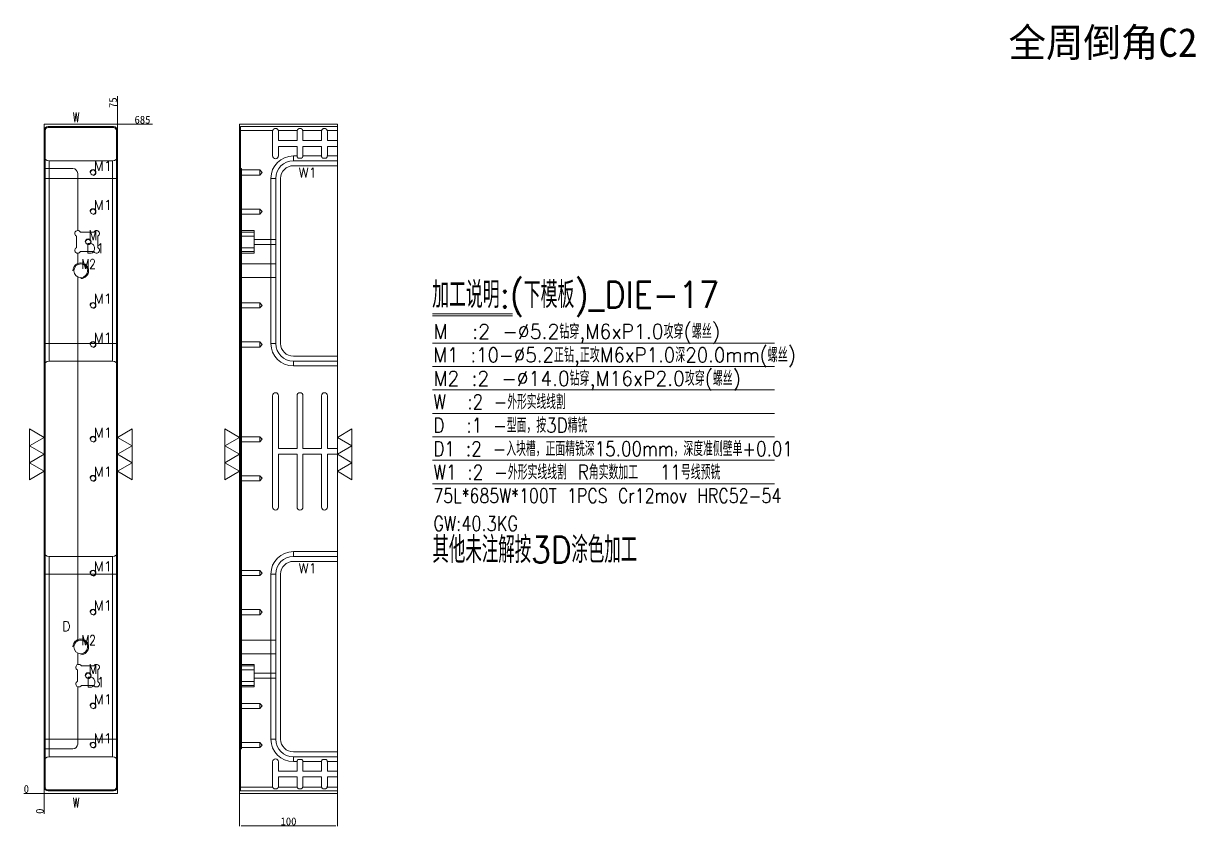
# Model space of a CAD drawing. Header units: millimetres. Extents: x 25487 to 26686, y 43055 to 43877.
import ezdxf
from ezdxf.enums import TextEntityAlignment as Align

# ---------------------------------------------------------------- set-up
doc = ezdxf.new("R2010")
doc.units = ezdxf.units.MM
doc.linetypes.add('DASHED', pattern=[0])
for name, color, linetype in [('DIE', 7, 'Continuous'), ('DIE_W', 1, 'Continuous'), ('dim', 4, 'Continuous')]:
    doc.layers.add(name, color=color, linetype=linetype)
doc.styles.add('_PUG_ERP', font='txt')
doc.styles.add('chinesef_fs', font='txt.shx', dxfattribs={"bigfont": 'gbcbig.shx'})
doc.dimstyles.new('_PUG_ERP', dxfattribs={"dimtxt": 8, "dimasz": 1.5, "dimexe": 0.5, "dimexo": 0.5, "dimgap": 0.5, "dimtad": 1, "dimtxsty": '_PUG_ERP', "dimblk": 'CLOSEDBLANK', "dimcen": 0, "dimclrd": 4, "dimclre": 4, "dimclrt": 3, "dimazin": 3, "dimtfac": 1, "dimtmove": 0, "dimatfit": 3, "dimldrblk": 'CLOSEDBLANK', "dimlwd": 9, "dimlwe": 9})

# ---------------------------------------------------------------- blocks, each defined once
blk = doc.blocks.new('*D733')
at = {"layer": 'Defpoints', "color": 0}
for p in [(25583.1, 43773.5), (25598.1, 43773.5), (25508.1, 43088.5)]:
    blk.add_point(p, dxfattribs=at)
at = {"layer": 'dim', "color": 4, "lineweight": 9}
blk.add_line((25583.6, 43773.5), (25618.8, 43773.5), dxfattribs=at)
at = {"layer": 'dim', "color": 3, "lineweight": 13, "insert": (25608.7, 43778), "char_height": 8, "attachment_point": 5, "style": '_PUG_ERP'}
blk.add_mtext('685', dxfattribs=at)
blk = doc.blocks.new('_ClosedBlank')
blk = doc.blocks.new('*D734')
at = {"layer": 'Defpoints', "color": 0}
for p in [(25493.1, 43088.5), (25508.1, 43088.5), (25508.1, 43088.5)]:
    blk.add_point(p, dxfattribs=at)
at = {"layer": 'dim', "color": 4, "lineweight": 9}
blk.add_line((25507.6, 43088.5), (25487.3, 43088.5), dxfattribs=at)
at = {"layer": 'dim', "color": 3, "lineweight": 13, "insert": (25489.9, 43093), "char_height": 8, "attachment_point": 5, "style": '_PUG_ERP'}
blk.add_mtext('0', dxfattribs=at)
blk = doc.blocks.new('*D735')
at = {"layer": 'Defpoints', "color": 0}
for p in [(25508.1, 43088.5), (25508.1, 43088.5), (25508.1, 43073.5)]:
    blk.add_point(p, dxfattribs=at)
at = {"layer": 'dim', "color": 4, "lineweight": 9}
blk.add_line((25508.1, 43088), (25508.1, 43067.7), dxfattribs=at)
at = {"layer": 'dim', "color": 3, "lineweight": 13, "insert": (25503.6, 43070.3), "char_height": 8, "attachment_point": 5, "rotation": 90, "style": '_PUG_ERP'}
blk.add_mtext('0', dxfattribs=at)
blk = doc.blocks.new('*D736')
at = {"layer": 'Defpoints', "color": 0}
for p in [(25583.1, 43788.5), (25583.1, 43773.5), (25508.1, 43088.5)]:
    blk.add_point(p, dxfattribs=at)
at = {"layer": 'dim', "color": 4, "lineweight": 9}
for p, q in [((25583.1, 43785.5), (25583.1, 43802)), ((25583.1, 43782.5), (25583.1, 43785.5)), ((25583.1, 43774), (25583.1, 43782.5))]:
    blk.add_line(p, q, dxfattribs=at)
at = {"layer": 'dim', "color": 3, "lineweight": 13, "insert": (25578.6, 43795.5), "char_height": 8, "attachment_point": 5, "rotation": 90, "style": '_PUG_ERP'}
blk.add_mtext('75', dxfattribs=at)
blk = doc.blocks.new('*D737')
at = {"layer": 'Defpoints', "color": 0}
for p in [(25708.1, 43088.5), (25808.1, 43088.5), (25808.1, 43055.3)]:
    blk.add_point(p, dxfattribs=at)
at = {"layer": 'dim', "color": 4, "lineweight": 9}
for p, q in [((25708.1, 43088), (25708.1, 43054.8)), ((25808.1, 43088), (25808.1, 43054.8)), ((25709.6, 43055.3), (25806.6, 43055.3))]:
    blk.add_line(p, q, dxfattribs=at)
at = {"layer": 'dim', "color": 3, "lineweight": 13, "insert": (25758.1, 43059.8), "char_height": 8, "attachment_point": 5, "style": '_PUG_ERP'}
blk.add_mtext('100', dxfattribs=at)

msp = doc.modelspace()

# ---------------------------------------------------------------- linework, layer by layer
at = {"layer": 'DIE', "color": 155, "linetype": 'Continuous', "lineweight": 18}
for p, q in [((25508.085, 43766.998), (25509.085, 43766.998)), ((25509.085, 43766.998), (25509.085, 43728.001)), ((25512.085, 43769.998), (25512.085, 43770.998)), ((25579.085, 43769.998), (25512.085, 43769.998)), ((25579.085, 43769.998), (25579.085, 43770.998)), ((25582.085, 43766.998), (25583.085, 43766.998)), ((25582.085, 43094.998), (25582.085, 43766.998)), ((25741.99, 43766.998), (25709.085, 43766.998)), ((25709.085, 43766.998), (25709.085, 43094.998)), ((25766.99, 43766.998), (25747.721, 43766.998)), ((25791.99, 43766.998), (25772.721, 43766.998)), ((25808.085, 43766.998), (25797.721, 43766.998)), ((25763.085, 43740.998), (25763.085, 43735.998)), ((25763.085, 43740.998), (25766.857, 43740.998)), ((25772.853, 43740.998), (25791.857, 43740.998)), ((25797.853, 43740.998), (25808.085, 43740.998)), ((25509.085, 43728.001), (25509.085, 43134.001)), ((25740.085, 43717.998), (25745.085, 43717.998)), ((25740.085, 43548.998), (25740.085, 43717.998)), ((25740.085, 43548.998), (25745.085, 43548.998)), ((25763.085, 43525.998), (25763.085, 43530.998)), ((25808.085, 43525.998), (25763.085, 43525.998)), ((25763.085, 43335.998), (25763.085, 43330.998)), ((25763.085, 43335.998), (25808.085, 43335.998)), ((25740.085, 43312.998), (25745.085, 43312.998)), ((25740.085, 43143.998), (25740.085, 43312.998)), ((25740.085, 43143.998), (25745.085, 43143.998)), ((25509.085, 43134.001), (25509.085, 43094.998)), ((25763.085, 43120.998), (25763.085, 43125.998)), ((25766.857, 43120.998), (25763.085, 43120.998)), ((25791.857, 43120.998), (25772.853, 43120.998)), ((25808.085, 43120.998), (25797.853, 43120.998)), ((25508.085, 43094.998), (25509.085, 43094.998)), ((25582.085, 43094.998), (25583.085, 43094.998)), ((25741.99, 43094.998), (25709.085, 43094.998)), ((25766.99, 43094.998), (25747.721, 43094.998)), ((25791.99, 43094.998), (25772.721, 43094.998)), ((25808.085, 43094.998), (25797.721, 43094.998)), ((25512.085, 43090.998), (25512.085, 43091.998)), ((25512.085, 43091.998), (25579.085, 43091.998)), ((25579.085, 43090.998), (25579.085, 43091.998))]:
    msp.add_line(p, q, dxfattribs=at)
at = {"layer": 'DIE', "color": 11, "linetype": 'Continuous', "lineweight": 18}
for p, q in [((25508.085, 43728.001), (25508.085, 43766.998)), ((25583.085, 43766.998), (25583.085, 43094.998)), ((25708.085, 43094.998), (25708.085, 43766.998)), ((25808.085, 43770.998), (25808.085, 43766.998)), ((25808.085, 43766.998), (25808.085, 43756.611)), ((25808.085, 43756.611), (25808.085, 43750.611)), ((25808.085, 43750.611), (25808.085, 43740.998)), ((25808.085, 43740.998), (25808.085, 43735.998)), ((25508.085, 43134.001), (25508.085, 43728.001)), ((25808.085, 43530.998), (25808.085, 43525.998)), ((25808.085, 43525.998), (25808.085, 43441.569)), ((25808.085, 43441.569), (25808.085, 43435.569)), ((25808.085, 43435.569), (25808.085, 43335.998)), ((25808.085, 43335.998), (25808.085, 43330.998)), ((25508.085, 43094.998), (25508.085, 43134.001)), ((25808.085, 43125.998), (25808.085, 43120.998)), ((25808.085, 43120.998), (25808.085, 43111.386)), ((25808.085, 43111.386), (25808.085, 43105.386)), ((25808.085, 43105.386), (25808.085, 43094.998)), ((25808.085, 43094.998), (25808.085, 43090.998))]:
    msp.add_line(p, q, dxfattribs=at)
at = {"layer": 'DIE', "color": 155, "linetype": 'DASHED', "lineweight": 13, "ltscale": 0.466338}
for p, q in [((25508.085, 43766.111), (25508.585, 43766.111)), ((25508.085, 43766.111), (25508.585, 43766.111)), ((25508.28, 43768.232), (25508.585, 43768.232)), ((25582.585, 43768.232), (25582.89, 43768.232)), ((25582.585, 43766.111), (25583.085, 43766.111)), ((25582.585, 43766.111), (25583.085, 43766.111)), ((25508.085, 43741.111), (25508.585, 43741.111)), ((25508.085, 43741.111), (25508.585, 43741.111)), ((25508.085, 43738.99), (25508.585, 43738.99)), ((25582.585, 43741.111), (25583.085, 43741.111)), ((25582.585, 43741.111), (25583.085, 43741.111)), ((25582.585, 43738.99), (25583.085, 43738.99)), ((25513.085, 43717.998), (25578.085, 43717.998)), ((25513.085, 43548.998), (25513.085, 43717.998)), ((25578.085, 43717.998), (25578.085, 43548.998)), ((25708.885, 43723.001), (25708.085, 43723.001)), ((25709.885, 43134.001), (25709.885, 43728.001)), ((25578.085, 43548.998), (25513.085, 43548.998)), ((25508.585, 43497.69), (25508.085, 43497.69)), ((25508.585, 43495.569), (25508.085, 43495.569)), ((25583.085, 43497.69), (25582.585, 43497.69)), ((25583.085, 43495.569), (25582.585, 43495.569)), ((25508.585, 43381.569), (25508.085, 43381.569)), ((25583.085, 43381.569), (25582.585, 43381.569)), ((25508.585, 43379.447), (25508.085, 43379.447)), ((25583.085, 43379.447), (25582.585, 43379.447)), ((25513.085, 43312.998), (25578.085, 43312.998)), ((25513.085, 43143.998), (25513.085, 43312.998)), ((25578.085, 43312.998), (25578.085, 43143.998)), ((25578.085, 43143.998), (25513.085, 43143.998)), ((25708.885, 43139.001), (25708.085, 43139.001)), ((25508.585, 43123.007), (25508.085, 43123.007)), ((25508.585, 43120.886), (25508.085, 43120.886)), ((25583.085, 43123.007), (25582.585, 43123.007)), ((25583.085, 43120.886), (25582.585, 43120.886)), ((25508.585, 43095.886), (25508.085, 43095.886)), ((25508.585, 43093.764), (25508.28, 43093.764)), ((25583.085, 43095.886), (25582.585, 43095.886)), ((25582.89, 43093.764), (25582.585, 43093.764))]:
    msp.add_line(p, q, dxfattribs=at)
at = {"layer": 'DIE', "color": 31, "linetype": 'DASHED', "lineweight": 13, "ltscale": 0.466338}
for p, q in [((25508.585, 43768.232), (25508.585, 43768.935)), ((25508.585, 43766.111), (25508.585, 43768.232)), ((25508.585, 43766.111), (25508.585, 43741.111)), ((25582.585, 43768.935), (25582.585, 43768.232)), ((25582.585, 43766.111), (25582.585, 43768.232)), ((25582.585, 43766.111), (25582.585, 43741.111)), ((25508.085, 43756.611), (25508.585, 43756.611)), ((25582.585, 43756.611), (25583.085, 43756.611)), ((25508.085, 43750.611), (25508.585, 43750.611)), ((25582.585, 43750.611), (25583.085, 43750.611)), ((25508.085, 43738.111), (25508.585, 43738.111)), ((25508.585, 43741.111), (25508.585, 43738.99)), ((25508.585, 43738.99), (25508.585, 43738.111)), ((25513.085, 43717.998), (25513.085, 43735.998)), ((25578.085, 43735.998), (25578.085, 43717.998)), ((25582.585, 43741.111), (25582.585, 43738.99)), ((25582.585, 43738.111), (25582.585, 43738.99)), ((25582.585, 43738.111), (25583.085, 43738.111)), ((25508.085, 43717.998), (25513.085, 43717.998)), ((25583.085, 43717.998), (25578.085, 43717.998)), ((25508.085, 43548.998), (25513.085, 43548.998)), ((25513.085, 43530.998), (25513.085, 43548.998)), ((25578.085, 43548.998), (25578.085, 43530.998)), ((25583.085, 43548.998), (25578.085, 43548.998)), ((25508.585, 43498.569), (25508.085, 43498.569)), ((25508.585, 43497.69), (25508.585, 43498.569)), ((25508.585, 43495.569), (25508.585, 43497.69)), ((25508.585, 43495.569), (25508.585, 43381.569)), ((25583.085, 43498.569), (25582.585, 43498.569)), ((25582.585, 43497.69), (25582.585, 43498.569)), ((25582.585, 43497.69), (25582.585, 43495.569)), ((25582.585, 43495.569), (25582.585, 43381.569)), ((25508.585, 43441.569), (25508.085, 43441.569)), ((25583.085, 43441.569), (25582.585, 43441.569)), ((25508.585, 43435.569), (25508.085, 43435.569)), ((25583.085, 43435.569), (25582.585, 43435.569)), ((25508.585, 43379.447), (25508.585, 43381.569)), ((25582.585, 43381.569), (25582.585, 43379.447)), ((25508.585, 43378.569), (25508.085, 43378.569)), ((25508.585, 43378.569), (25508.585, 43379.447)), ((25582.585, 43379.447), (25582.585, 43378.569)), ((25583.085, 43378.569), (25582.585, 43378.569)), ((25513.085, 43312.998), (25513.085, 43330.998)), ((25578.085, 43330.998), (25578.085, 43312.998)), ((25508.085, 43312.998), (25513.085, 43312.998)), ((25583.085, 43312.998), (25578.085, 43312.998)), ((25508.085, 43143.998), (25513.085, 43143.998)), ((25513.085, 43125.998), (25513.085, 43143.998)), ((25578.085, 43143.998), (25578.085, 43125.998)), ((25583.085, 43143.998), (25578.085, 43143.998)), ((25508.585, 43123.886), (25508.085, 43123.886)), ((25508.585, 43123.007), (25508.585, 43123.886)), ((25508.585, 43123.007), (25508.585, 43120.886)), ((25508.585, 43120.886), (25508.585, 43095.886)), ((25583.085, 43123.886), (25582.585, 43123.886)), ((25582.585, 43123.007), (25582.585, 43123.886)), ((25582.585, 43120.886), (25582.585, 43123.007)), ((25582.585, 43120.886), (25582.585, 43095.886)), ((25508.585, 43111.386), (25508.085, 43111.386)), ((25583.085, 43111.386), (25582.585, 43111.386)), ((25508.585, 43105.386), (25508.085, 43105.386)), ((25508.585, 43093.764), (25508.585, 43095.886)), ((25508.585, 43093.062), (25508.585, 43093.764)), ((25583.085, 43105.386), (25582.585, 43105.386)), ((25582.585, 43093.764), (25582.585, 43095.886)), ((25582.585, 43093.764), (25582.585, 43093.062))]:
    msp.add_line(p, q, dxfattribs=at)
at = {"layer": 'DIE', "color": 2, "linetype": 'Continuous', "lineweight": 18}
for p, q in [((25708.085, 43766.998), (25708.085, 43769.998)), ((25708.085, 43766.998), (25709.085, 43766.998)), ((25709.085, 43770.998), (25709.085, 43766.998)), ((25508.085, 43728.001), (25509.085, 43728.001)), ((25537.385, 43728.001), (25509.085, 43728.001)), ((25542.385, 43723.001), (25542.385, 43664.582)), ((25541.085, 43658.938), (25541.085, 43647.058)), ((25559.025, 43662.998), (25545.145, 43662.998)), ((25563.085, 43647.058), (25563.085, 43658.938)), ((25542.385, 43641.415), (25542.385, 43629.727)), ((25545.145, 43642.998), (25559.025, 43642.998)), ((25542.385, 43617.269), (25542.385, 43244.727)), ((25542.385, 43232.269), (25542.385, 43220.369)), ((25542.085, 43214.938), (25542.085, 43203.058)), ((25559.025, 43218.998), (25546.145, 43218.998)), ((25563.085, 43203.058), (25563.085, 43214.938)), ((25542.385, 43197.627), (25542.385, 43139.001)), ((25546.145, 43198.998), (25559.025, 43198.998)), ((25509.085, 43134.001), (25508.085, 43134.001)), ((25537.385, 43134.001), (25509.085, 43134.001)), ((25708.085, 43091.998), (25708.085, 43094.998)), ((25708.085, 43094.998), (25709.085, 43094.998)), ((25709.085, 43090.998), (25709.085, 43094.998))]:
    msp.add_line(p, q, dxfattribs=at)
at = {"layer": 'DIE', "color": 31, "linetype": 'Continuous', "lineweight": 18}
for p, q in [((25741.855, 43741.111), (25741.855, 43766.111)), ((25743.842, 43768.935), (25745.869, 43768.935)), ((25747.855, 43756.611), (25747.855, 43766.111)), ((25766.855, 43756.611), (25766.855, 43766.111)), ((25768.842, 43768.935), (25770.869, 43768.935)), ((25772.855, 43766.111), (25772.855, 43756.611)), ((25791.855, 43756.611), (25791.855, 43766.111)), ((25793.842, 43768.935), (25795.869, 43768.935)), ((25797.855, 43756.611), (25797.855, 43766.111)), ((25766.855, 43756.611), (25747.855, 43756.611)), ((25791.855, 43756.611), (25772.855, 43756.611)), ((25808.085, 43756.611), (25797.855, 43756.611)), ((25766.855, 43750.611), (25747.855, 43750.611)), ((25747.855, 43741.111), (25747.855, 43750.611)), ((25766.855, 43750.611), (25766.855, 43741.111)), ((25772.855, 43750.611), (25791.855, 43750.611)), ((25772.855, 43741.111), (25772.855, 43750.611)), ((25791.855, 43750.611), (25791.855, 43741.111)), ((25797.855, 43750.611), (25808.085, 43750.611)), ((25797.855, 43750.611), (25797.855, 43741.111)), ((25767.92, 43738.819), (25771.791, 43738.819)), ((25792.92, 43738.819), (25796.791, 43738.819)), ((25741.855, 43381.569), (25741.855, 43495.569)), ((25747.855, 43441.569), (25747.855, 43495.569)), ((25766.855, 43441.569), (25766.855, 43495.569)), ((25772.855, 43495.569), (25772.855, 43441.569)), ((25791.855, 43441.569), (25791.855, 43495.569)), ((25797.855, 43441.569), (25797.855, 43495.569)), ((25747.855, 43441.569), (25766.855, 43441.569)), ((25791.855, 43441.569), (25772.855, 43441.569)), ((25797.855, 43441.569), (25808.085, 43441.569)), ((25766.855, 43435.569), (25747.855, 43435.569)), ((25747.855, 43435.569), (25747.855, 43381.569)), ((25766.855, 43435.569), (25766.855, 43381.569)), ((25772.855, 43435.569), (25791.855, 43435.569)), ((25772.855, 43381.569), (25772.855, 43435.569)), ((25791.855, 43381.569), (25791.855, 43435.569)), ((25797.855, 43435.569), (25808.085, 43435.569)), ((25797.855, 43435.569), (25797.855, 43381.569)), ((25741.855, 43095.886), (25741.855, 43120.886)), ((25747.855, 43111.386), (25747.855, 43120.886)), ((25766.855, 43120.886), (25766.855, 43111.386)), ((25771.791, 43123.178), (25767.92, 43123.178)), ((25772.855, 43120.886), (25772.855, 43111.386)), ((25791.855, 43111.386), (25791.855, 43120.886)), ((25796.791, 43123.178), (25792.92, 43123.178)), ((25797.855, 43111.386), (25797.855, 43120.886)), ((25766.855, 43111.386), (25747.855, 43111.386)), ((25772.855, 43111.386), (25791.855, 43111.386)), ((25808.085, 43111.386), (25797.855, 43111.386)), ((25747.855, 43095.886), (25747.855, 43105.386)), ((25747.855, 43105.386), (25766.855, 43105.386)), ((25766.855, 43095.886), (25766.855, 43105.386)), ((25772.855, 43105.386), (25772.855, 43095.886)), ((25791.855, 43105.386), (25772.855, 43105.386)), ((25791.855, 43105.386), (25791.855, 43095.886)), ((25797.855, 43105.386), (25797.855, 43095.886)), ((25808.085, 43105.386), (25797.855, 43105.386)), ((25743.842, 43093.062), (25745.869, 43093.062)), ((25768.842, 43093.062), (25770.869, 43093.062)), ((25793.842, 43093.062), (25795.869, 43093.062))]:
    msp.add_line(p, q, dxfattribs=at)
at = {"layer": 'DIE', "color": 2, "linetype": 'DASHED', "lineweight": 13, "ltscale": 0.466338}
for p, q in [((25708.885, 43728.001), (25708.085, 43728.001)), ((25708.885, 43728.001), (25709.885, 43728.001)), ((25708.885, 43728.001), (25708.885, 43723.001)), ((25708.885, 43664.582), (25708.885, 43723.001)), ((25723.085, 43664.584), (25708.085, 43664.584)), ((25708.885, 43664.582), (25708.085, 43664.582)), ((25723.085, 43662.998), (25708.085, 43662.998)), ((25723.085, 43658.938), (25708.085, 43658.938)), ((25708.885, 43664.582), (25708.885, 43658.938)), ((25708.885, 43658.938), (25708.885, 43647.058)), ((25723.085, 43664.584), (25723.085, 43658.938)), ((25723.085, 43658.938), (25723.085, 43647.058)), ((25723.085, 43647.058), (25708.085, 43647.058)), ((25708.885, 43647.058), (25708.885, 43641.415)), ((25723.085, 43641.412), (25723.085, 43647.058)), ((25723.085, 43642.998), (25708.085, 43642.998)), ((25708.085, 43641.415), (25708.885, 43641.415)), ((25708.085, 43641.412), (25723.085, 43641.412)), ((25708.885, 43629.727), (25708.885, 43641.415)), ((25708.085, 43629.727), (25708.885, 43629.727)), ((25708.885, 43617.269), (25708.885, 43629.727)), ((25708.885, 43617.269), (25708.085, 43617.269)), ((25708.885, 43244.727), (25708.885, 43617.269)), ((25708.085, 43244.727), (25708.885, 43244.727)), ((25708.885, 43232.269), (25708.885, 43244.727)), ((25708.885, 43232.269), (25708.085, 43232.269)), ((25708.885, 43220.369), (25708.885, 43232.269)), ((25723.085, 43220.584), (25708.085, 43220.584)), ((25708.885, 43220.369), (25708.085, 43220.369)), ((25723.085, 43218.998), (25708.085, 43218.998)), ((25723.085, 43214.938), (25708.085, 43214.938)), ((25708.885, 43220.369), (25708.885, 43214.938)), ((25708.885, 43214.938), (25708.885, 43203.058)), ((25723.085, 43220.584), (25723.085, 43214.938)), ((25723.085, 43214.938), (25723.085, 43203.058)), ((25723.085, 43203.058), (25708.085, 43203.058)), ((25708.885, 43203.058), (25708.885, 43197.627)), ((25723.085, 43197.412), (25723.085, 43203.058)), ((25723.085, 43198.998), (25708.085, 43198.998)), ((25708.085, 43197.627), (25708.885, 43197.627)), ((25708.085, 43197.412), (25723.085, 43197.412)), ((25708.885, 43139.001), (25708.885, 43197.627)), ((25708.885, 43134.001), (25708.085, 43134.001)), ((25708.885, 43134.001), (25708.885, 43139.001)), ((25709.885, 43134.001), (25708.885, 43134.001))]:
    msp.add_line(p, q, dxfattribs=at)
at = {"layer": 'DIE', "color": 5, "linetype": 'DASHED', "lineweight": 13, "ltscale": 0.466338}
for p, q in [((25728.665, 43726.601), (25708.085, 43726.601)), ((25708.085, 43721.395), (25728.665, 43721.395)), ((25731.268, 43723.998), (25728.665, 43726.601)), ((25728.665, 43726.601), (25728.665, 43721.395)), ((25728.665, 43721.395), (25731.268, 43723.998)), ((25728.665, 43686.601), (25708.085, 43686.601)), ((25708.085, 43681.395), (25728.665, 43681.395)), ((25731.268, 43683.998), (25728.665, 43686.601)), ((25728.665, 43686.601), (25728.665, 43681.395)), ((25728.665, 43681.395), (25731.268, 43683.998)), ((25745.085, 43655.601), (25723.085, 43655.601)), ((25723.085, 43650.395), (25745.085, 43650.395)), ((25745.085, 43630.501), (25708.085, 43630.501)), ((25708.085, 43616.495), (25745.085, 43616.495)), ((25728.665, 43590.601), (25708.085, 43590.601)), ((25708.085, 43585.395), (25728.665, 43585.395)), ((25731.268, 43587.998), (25728.665, 43590.601)), ((25728.665, 43590.601), (25728.665, 43585.395)), ((25728.665, 43585.395), (25731.268, 43587.998)), ((25728.665, 43550.601), (25708.085, 43550.601)), ((25731.268, 43547.998), (25728.665, 43550.601)), ((25728.665, 43550.601), (25728.665, 43545.395)), ((25708.085, 43545.395), (25728.665, 43545.395)), ((25728.665, 43545.395), (25731.268, 43547.998)), ((25728.665, 43453.601), (25708.085, 43453.601)), ((25731.268, 43450.998), (25728.665, 43453.601)), ((25728.665, 43453.601), (25728.665, 43448.395)), ((25708.085, 43448.395), (25728.665, 43448.395)), ((25728.665, 43448.395), (25731.268, 43450.998)), ((25728.665, 43413.601), (25708.085, 43413.601)), ((25708.085, 43408.395), (25728.665, 43408.395)), ((25731.268, 43410.998), (25728.665, 43413.601)), ((25728.665, 43413.601), (25728.665, 43408.395)), ((25728.665, 43408.395), (25731.268, 43410.998)), ((25728.665, 43316.601), (25708.085, 43316.601)), ((25708.085, 43311.395), (25728.665, 43311.395)), ((25731.268, 43313.998), (25728.665, 43316.601)), ((25728.665, 43316.601), (25728.665, 43311.395)), ((25728.665, 43311.395), (25731.268, 43313.998)), ((25728.665, 43276.601), (25708.085, 43276.601)), ((25731.268, 43273.998), (25728.665, 43276.601)), ((25728.665, 43276.601), (25728.665, 43271.395)), ((25728.665, 43271.395), (25731.268, 43273.998)), ((25708.085, 43271.395), (25728.665, 43271.395)), ((25745.085, 43245.501), (25708.085, 43245.501)), ((25708.085, 43231.495), (25745.085, 43231.495)), ((25745.085, 43211.601), (25723.085, 43211.601)), ((25723.085, 43206.395), (25745.085, 43206.395)), ((25728.665, 43180.601), (25708.085, 43180.601)), ((25731.268, 43177.998), (25728.665, 43180.601)), ((25728.665, 43180.601), (25728.665, 43175.395)), ((25728.665, 43175.395), (25731.268, 43177.998)), ((25708.085, 43175.395), (25728.665, 43175.395)), ((25728.665, 43140.601), (25708.085, 43140.601)), ((25708.085, 43135.395), (25728.665, 43135.395)), ((25731.268, 43137.998), (25728.665, 43140.601)), ((25728.665, 43140.601), (25728.665, 43135.395)), ((25728.665, 43135.395), (25731.268, 43137.998))]:
    msp.add_line(p, q, dxfattribs=at)
at = {"layer": 'DIE', "color": 11, "linetype": 'Continuous', "lineweight": 13, "ltscale": 0.466338}
for points in [[(25808.085, 43730.998), (25763.085, 43730.998, 0.41421356), (25750.085, 43717.998), (25750.085, 43548.998, 0.41421356), (25763.085, 43535.998), (25808.085, 43535.998)], [(25808.085, 43325.998), (25763.085, 43325.998, 0.41421356), (25750.085, 43312.998), (25750.085, 43143.998, 0.41421356), (25763.085, 43130.998), (25808.085, 43130.998)]]:
    msp.add_lwpolyline(points, format="xyb", dxfattribs=at)
at = {"layer": 'DIE', "color": 42, "linetype": 'Continuous', "lineweight": 18}
for centre in [(25558.085, 43723.998), (25558.085, 43683.998), (25553.085, 43652.998), (25558.085, 43587.998), (25558.085, 43547.998), (25558.085, 43450.998), (25558.085, 43410.998), (25558.085, 43313.998), (25558.085, 43273.998), (25553.085, 43208.998), (25558.085, 43177.998), (25558.085, 43137.998)]:
    msp.add_circle(centre, 2.603, dxfattribs=at)
at = {"layer": 'DIE', "color": 42, "linetype": 'Continuous', "lineweight": 13}
for centre in [(25545.585, 43623.498), (25545.585, 43238.498)]:
    msp.add_circle(centre, 7.003, dxfattribs=at)
at = {"layer": 'DIE', "color": 155, "linetype": 'Continuous', "lineweight": 18}
for centre, radius, start, end in [((25512.085, 43766.998), 3, 90, 180), ((25579.085, 43766.998), 3, 0, 90), ((25763.085, 43717.998), 23, 90, 180), ((25763.085, 43548.998), 23, 180, 270), ((25763.085, 43312.998), 23, 90, 180), ((25763.085, 43143.998), 23, 180, 270), ((25512.085, 43094.998), 3, 180, 270), ((25579.085, 43094.998), 3, 270, 0)]:
    msp.add_arc(centre, radius, start, end, dxfattribs=at)
at = {"layer": 'DIE', "color": 2, "linetype": 'Continuous', "lineweight": 18}
for centre, radius, start, end in [((25709.085, 43769.998), 1, 90, 180), ((25537.385, 43723.001), 5, 0, 90), ((25542.499, 43661.584), 3, 92.181846, 241.874494), ((25542.499, 43661.584), 3, 28.125506, 92.181846), ((25561.671, 43661.584), 3, 298.125506, 151.874494), ((25542.499, 43644.412), 3, 118.125506, 267.818154), ((25561.671, 43644.412), 3, 208.125506, 61.874494), ((25542.499, 43644.412), 3, 267.818154, 331.874494), ((25543.499, 43217.584), 3, 111.802264, 241.874494), ((25543.499, 43217.584), 3, 28.125506, 111.802264), ((25561.671, 43217.584), 3, 298.125506, 151.874494), ((25543.499, 43200.412), 3, 118.125506, 248.197736), ((25561.671, 43200.412), 3, 208.125506, 61.874494), ((25543.499, 43200.412), 3, 248.197736, 331.874494), ((25537.385, 43139.001), 5, 270, 0), ((25709.085, 43091.998), 1, 180, 270)]:
    msp.add_arc(centre, radius, start, end, dxfattribs=at)
at = {"layer": 'DIE', "color": 31, "linetype": 'Continuous', "lineweight": 18}
for centre, start, end in [((25744.855, 43766.111), 162.797634, 180), ((25744.855, 43766.111), 0, 17.202366), ((25769.855, 43766.111), 162.797634, 180), ((25769.855, 43766.111), 0, 17.202366), ((25794.855, 43766.111), 162.797634, 180), ((25794.855, 43766.111), 0, 17.202366), ((25744.855, 43741.111), 180, 225), ((25744.855, 43741.111), 225, 270), ((25744.855, 43741.111), 270, 315), ((25744.855, 43741.111), 315, 0), ((25769.855, 43741.111), 180, 182.154017), ((25769.855, 43741.111), 357.845983, 0), ((25794.855, 43741.111), 180, 182.154017), ((25794.855, 43741.111), 357.845983, 0), ((25744.855, 43495.569), 135, 180), ((25744.855, 43495.569), 90, 135), ((25744.855, 43495.569), 45, 90), ((25744.855, 43495.569), 0, 45), ((25769.855, 43495.569), 135, 180), ((25769.855, 43495.569), 90, 135), ((25769.855, 43495.569), 45, 90), ((25769.855, 43495.569), 0, 45), ((25794.855, 43495.569), 135, 180), ((25794.855, 43495.569), 90, 135), ((25794.855, 43495.569), 45, 90), ((25794.855, 43495.569), 0, 45), ((25744.855, 43381.569), 180, 225), ((25744.855, 43381.569), 315, 0), ((25769.855, 43381.569), 180, 225), ((25769.855, 43381.569), 315, 0), ((25794.855, 43381.569), 180, 225), ((25794.855, 43381.569), 315, 0), ((25744.855, 43381.569), 225, 270), ((25744.855, 43381.569), 270, 315), ((25769.855, 43381.569), 225, 270), ((25769.855, 43381.569), 270, 315), ((25794.855, 43381.569), 225, 270), ((25794.855, 43381.569), 270, 315), ((25744.855, 43120.886), 135, 180), ((25744.855, 43120.886), 90, 135), ((25744.855, 43120.886), 45, 90), ((25744.855, 43120.886), 0, 45), ((25769.855, 43120.886), 177.845983, 180), ((25769.855, 43120.886), 0, 2.154017), ((25794.855, 43120.886), 177.845983, 180), ((25794.855, 43120.886), 0, 2.154017), ((25744.855, 43095.886), 180, 197.202366), ((25744.855, 43095.886), 342.797634, 0), ((25769.855, 43095.886), 180, 197.202366), ((25769.855, 43095.886), 342.797634, 0), ((25794.855, 43095.886), 180, 197.202366), ((25794.855, 43095.886), 342.797634, 0)]:
    msp.add_arc(centre, 3, start, end, dxfattribs=at)
at = {"layer": 'DIE', "color": 31, "linetype": 'DASHED', "lineweight": 13, "ltscale": 0.466338}
for centre, radius, start, end in [((25744.855, 43766.111), 3, 162.352986, 162.797353), ((25744.855, 43766.111), 3, 17.202647, 17.605532), ((25769.855, 43766.111), 3, 162.352986, 162.797353), ((25769.855, 43766.111), 3, 44.11266, 45), ((25769.855, 43766.111), 3, 17.202657, 17.661806), ((25794.855, 43766.111), 3, 162.352986, 162.797353), ((25794.855, 43766.111), 3, 44.659682, 45), ((25794.855, 43766.111), 3, 17.202647, 17.605532), ((25513.085, 43740.998), 5, 180, 270), ((25578.085, 43740.998), 5, 270, 0), ((25769.855, 43741.111), 3, 182.154369, 182.569209), ((25769.855, 43741.111), 3, 224.79257, 225), ((25769.855, 43741.111), 3, 357.30282, 357.84564), ((25794.855, 43741.111), 3, 182.154379, 182.694372), ((25794.855, 43741.111), 3, 357.30282, 357.84564), ((25513.085, 43525.998), 5, 90, 180), ((25578.085, 43525.998), 5, 0, 90), ((25513.085, 43335.998), 5, 180, 270), ((25578.085, 43335.998), 5, 270, 0), ((25513.085, 43120.998), 5, 90, 180), ((25578.085, 43120.998), 5, 0, 90), ((25769.855, 43120.886), 3, 177.30282, 177.84564), ((25769.855, 43120.886), 3, 135, 135.923914), ((25769.855, 43120.886), 3, 2.154369, 2.674672), ((25794.855, 43120.886), 3, 177.30282, 177.84564), ((25794.855, 43120.886), 3, 135, 135.923914), ((25794.855, 43120.886), 3, 44.123203, 45), ((25794.855, 43120.886), 3, 2.15436, 2.887726), ((25744.855, 43095.886), 3, 197.202657, 197.672348), ((25744.855, 43095.886), 3, 224.102805, 225), ((25744.855, 43095.886), 3, 342.320623, 342.797343), ((25769.855, 43095.886), 3, 197.202657, 197.717345), ((25769.855, 43095.886), 3, 224.083134, 225), ((25769.855, 43095.886), 3, 315, 315.256647), ((25769.855, 43095.886), 3, 342.393762, 342.797353), ((25794.855, 43095.886), 3, 197.202647, 197.571078), ((25794.855, 43095.886), 3, 224.645626, 225), ((25794.855, 43095.886), 3, 342.25945, 342.797343)]:
    msp.add_arc(centre, radius, start, end, dxfattribs=at)
at = {"layer": 'DIE', "color": 42, "linetype": 'Continuous', "lineweight": 13}
for centre, radius in [((25558.085, 43723.998), 3), ((25558.085, 43683.998), 3), ((25553.085, 43652.998), 3), ((25545.585, 43623.498), 8), ((25558.085, 43587.998), 3), ((25558.085, 43547.998), 3), ((25558.085, 43450.998), 3), ((25558.085, 43410.998), 3), ((25558.085, 43313.998), 3), ((25558.085, 43273.998), 3), ((25545.585, 43238.498), 8), ((25553.085, 43208.998), 3), ((25558.085, 43177.998), 3), ((25558.085, 43137.998), 3)]:
    msp.add_arc(centre, radius, 270, 180, dxfattribs=at)
at = {"layer": 'DIE', "color": 31, "linetype": 'Continuous', "lineweight": 18}
for points, knots in [([(25741.99, 43766.998), (25742.026, 43767.116), (25742.07, 43767.231), (25742.133, 43767.371), (25742.146, 43767.399), (25742.172, 43767.454), (25742.186, 43767.481), (25742.229, 43767.563), (25742.259, 43767.616), (25742.353, 43767.771), (25742.422, 43767.87), (25742.57, 43768.058), (25742.649, 43768.147), (25742.734, 43768.232)], [0, 0, 0, 0, 0.25, 0.25, 0.3125, 0.3125, 0.375, 0.375, 0.5, 0.5, 0.75, 0.75, 1, 1, 1, 1]), ([(25743.842, 43768.935), (25743.737, 43768.897), (25743.636, 43768.854), (25743.438, 43768.758), (25743.343, 43768.704), (25743.203, 43768.616), (25743.158, 43768.585), (25743.068, 43768.521), (25743.024, 43768.488), (25742.895, 43768.384), (25742.812, 43768.311), (25742.734, 43768.232)], [0, 0, 0, 0, 0.25, 0.25, 0.5, 0.5, 0.625, 0.625, 0.75, 0.75, 1, 1, 1, 1]), ([(25746.977, 43768.232), (25746.898, 43768.311), (25746.816, 43768.384), (25746.645, 43768.521), (25746.556, 43768.585), (25746.371, 43768.702), (25746.275, 43768.756), (25746.15, 43768.817), (25746.125, 43768.829), (25746.074, 43768.852), (25745.998, 43768.886), (25745.921, 43768.916), (25745.869, 43768.935)], [0, 0, 0, 0, 0.25, 0.25, 0.5, 0.5, 0.75, 0.75, 0.8125, 0.8125, 0.875, 1, 1, 1, 1]), ([(25747.721, 43766.998), (25747.685, 43767.116), (25747.641, 43767.231), (25747.542, 43767.452), (25747.485, 43767.559), (25747.391, 43767.715), (25747.358, 43767.766), (25747.307, 43767.841), (25747.289, 43767.866), (25747.253, 43767.914), (25747.235, 43767.938), (25747.142, 43768.057), (25747.062, 43768.147), (25746.977, 43768.232)], [0, 0, 0, 0, 0.25, 0.25, 0.5, 0.5, 0.625, 0.625, 0.6875, 0.6875, 0.75, 0.75, 1, 1, 1, 1]), ([(25766.99, 43766.998), (25767.026, 43767.116), (25767.07, 43767.231), (25767.133, 43767.371), (25767.146, 43767.399), (25767.172, 43767.454), (25767.186, 43767.481), (25767.229, 43767.563), (25767.259, 43767.616), (25767.353, 43767.771), (25767.422, 43767.87), (25767.57, 43768.058), (25767.649, 43768.147), (25767.734, 43768.232)], [0, 0, 0, 0, 0.25, 0.25, 0.3125, 0.3125, 0.375, 0.375, 0.5, 0.5, 0.75, 0.75, 1, 1, 1, 1]), ([(25768.842, 43768.935), (25768.737, 43768.897), (25768.636, 43768.854), (25768.438, 43768.758), (25768.343, 43768.704), (25768.203, 43768.616), (25768.158, 43768.585), (25768.068, 43768.521), (25768.024, 43768.488), (25767.895, 43768.384), (25767.812, 43768.311), (25767.734, 43768.232)], [0, 0, 0, 0, 0.25, 0.25, 0.5, 0.5, 0.625, 0.625, 0.75, 0.75, 1, 1, 1, 1]), ([(25771.977, 43768.232), (25771.898, 43768.311), (25771.816, 43768.384), (25771.645, 43768.521), (25771.556, 43768.585), (25771.371, 43768.702), (25771.275, 43768.756), (25771.15, 43768.817), (25771.125, 43768.829), (25771.074, 43768.852), (25770.998, 43768.886), (25770.921, 43768.916), (25770.869, 43768.935)], [0, 0, 0, 0, 0.25, 0.25, 0.5, 0.5, 0.75, 0.75, 0.8125, 0.8125, 0.875, 1, 1, 1, 1]), ([(25771.977, 43768.232), (25772.062, 43768.147), (25772.142, 43768.057), (25772.235, 43767.938), (25772.253, 43767.914), (25772.289, 43767.866), (25772.307, 43767.841), (25772.358, 43767.766), (25772.391, 43767.715), (25772.485, 43767.559), (25772.542, 43767.452), (25772.641, 43767.231), (25772.685, 43767.116), (25772.721, 43766.998)], [0, 0, 0, 0, 0.25, 0.25, 0.3125, 0.3125, 0.375, 0.375, 0.5, 0.5, 0.75, 0.75, 1, 1, 1, 1]), ([(25791.99, 43766.998), (25792.026, 43767.116), (25792.07, 43767.231), (25792.133, 43767.371), (25792.146, 43767.399), (25792.172, 43767.454), (25792.186, 43767.481), (25792.229, 43767.563), (25792.259, 43767.616), (25792.353, 43767.771), (25792.422, 43767.87), (25792.57, 43768.058), (25792.649, 43768.147), (25792.734, 43768.232)], [0, 0, 0, 0, 0.25, 0.25, 0.3125, 0.3125, 0.375, 0.375, 0.5, 0.5, 0.75, 0.75, 1, 1, 1, 1]), ([(25793.842, 43768.935), (25793.737, 43768.897), (25793.636, 43768.854), (25793.438, 43768.758), (25793.343, 43768.704), (25793.203, 43768.616), (25793.158, 43768.585), (25793.068, 43768.521), (25793.024, 43768.488), (25792.895, 43768.384), (25792.812, 43768.311), (25792.734, 43768.232)], [0, 0, 0, 0, 0.25, 0.25, 0.5, 0.5, 0.625, 0.625, 0.75, 0.75, 1, 1, 1, 1]), ([(25796.977, 43768.232), (25796.898, 43768.311), (25796.816, 43768.384), (25796.645, 43768.521), (25796.556, 43768.585), (25796.371, 43768.702), (25796.275, 43768.756), (25796.15, 43768.817), (25796.125, 43768.829), (25796.074, 43768.852), (25795.998, 43768.886), (25795.921, 43768.916), (25795.869, 43768.935)], [0, 0, 0, 0, 0.25, 0.25, 0.5, 0.5, 0.75, 0.75, 0.8125, 0.8125, 0.875, 1, 1, 1, 1]), ([(25797.721, 43766.998), (25797.685, 43767.116), (25797.641, 43767.231), (25797.542, 43767.452), (25797.485, 43767.559), (25797.391, 43767.715), (25797.358, 43767.766), (25797.307, 43767.841), (25797.289, 43767.866), (25797.253, 43767.914), (25797.235, 43767.938), (25797.142, 43768.057), (25797.062, 43768.147), (25796.977, 43768.232)], [0, 0, 0, 0, 0.25, 0.25, 0.5, 0.5, 0.625, 0.625, 0.6875, 0.6875, 0.75, 0.75, 1, 1, 1, 1]), ([(25766.857, 43740.998), (25766.861, 43740.902), (25766.869, 43740.807), (25766.894, 43740.619), (25766.928, 43740.433), (25766.98, 43740.251), (25767.025, 43740.116), (25767.041, 43740.072), (25767.075, 43739.984), (25767.093, 43739.94), (25767.149, 43739.812), (25767.191, 43739.729), (25767.281, 43739.568), (25767.329, 43739.49), (25767.408, 43739.376), (25767.435, 43739.338), (25767.49, 43739.265), (25767.519, 43739.229), (25767.607, 43739.122), (25767.669, 43739.055), (25767.734, 43738.99)], [0, 0, 0, 0, 0.125, 0.125, 0.25, 0.375, 0.375, 0.4375, 0.4375, 0.5, 0.5, 0.625, 0.625, 0.75, 0.75, 0.8125, 0.8125, 0.875, 0.875, 1, 1, 1, 1]), ([(25771.977, 43738.99), (25772.042, 43739.055), (25772.103, 43739.122), (25772.22, 43739.263), (25772.275, 43739.336), (25772.379, 43739.487), (25772.428, 43739.565), (25772.496, 43739.686), (25772.518, 43739.728), (25772.549, 43739.791), (25772.56, 43739.812), (25772.58, 43739.854), (25772.628, 43739.961), (25772.67, 43740.07), (25772.73, 43740.247), (25772.755, 43740.338), (25772.798, 43740.522), (25772.816, 43740.615), (25772.832, 43740.734), (25772.835, 43740.758), (25772.84, 43740.806), (25772.847, 43740.878), (25772.851, 43740.95), (25772.853, 43740.998)], [0, 0, 0, 0, 0.125, 0.125, 0.25, 0.25, 0.375, 0.375, 0.4375, 0.4375, 0.46875, 0.46875, 0.5, 0.625, 0.625, 0.75, 0.75, 0.875, 0.875, 0.90625, 0.90625, 0.9375, 1, 1, 1, 1]), ([(25791.857, 43740.998), (25791.861, 43740.902), (25791.869, 43740.807), (25791.894, 43740.619), (25791.928, 43740.433), (25791.98, 43740.251), (25792.025, 43740.116), (25792.041, 43740.072), (25792.075, 43739.984), (25792.093, 43739.94), (25792.149, 43739.812), (25792.191, 43739.729), (25792.281, 43739.568), (25792.329, 43739.49), (25792.408, 43739.376), (25792.435, 43739.338), (25792.49, 43739.265), (25792.519, 43739.229), (25792.607, 43739.122), (25792.669, 43739.055), (25792.734, 43738.99)], [0, 0, 0, 0, 0.125, 0.125, 0.25, 0.375, 0.375, 0.4375, 0.4375, 0.5, 0.5, 0.625, 0.625, 0.75, 0.75, 0.8125, 0.8125, 0.875, 0.875, 1, 1, 1, 1]), ([(25796.977, 43738.99), (25797.042, 43739.055), (25797.103, 43739.122), (25797.22, 43739.263), (25797.275, 43739.336), (25797.379, 43739.487), (25797.428, 43739.565), (25797.496, 43739.686), (25797.518, 43739.728), (25797.549, 43739.791), (25797.56, 43739.812), (25797.58, 43739.854), (25797.628, 43739.961), (25797.67, 43740.07), (25797.73, 43740.247), (25797.755, 43740.338), (25797.798, 43740.522), (25797.816, 43740.615), (25797.832, 43740.734), (25797.835, 43740.758), (25797.84, 43740.806), (25797.847, 43740.878), (25797.851, 43740.95), (25797.853, 43740.998)], [0, 0, 0, 0, 0.125, 0.125, 0.25, 0.25, 0.375, 0.375, 0.4375, 0.4375, 0.46875, 0.46875, 0.5, 0.625, 0.625, 0.75, 0.75, 0.875, 0.875, 0.90625, 0.90625, 0.9375, 1, 1, 1, 1]), ([(25767.734, 43123.007), (25767.669, 43122.942), (25767.607, 43122.874), (25767.491, 43122.734), (25767.435, 43122.661), (25767.332, 43122.51), (25767.283, 43122.432), (25767.215, 43122.31), (25767.193, 43122.269), (25767.161, 43122.206), (25767.151, 43122.185), (25767.131, 43122.142), (25767.083, 43122.036), (25767.04, 43121.927), (25766.981, 43121.749), (25766.955, 43121.659), (25766.912, 43121.475), (25766.895, 43121.381), (25766.879, 43121.262), (25766.876, 43121.238), (25766.871, 43121.191), (25766.864, 43121.119), (25766.859, 43121.046), (25766.857, 43120.998)], [0, 0, 0, 0, 0.125, 0.125, 0.25, 0.25, 0.375, 0.375, 0.4375, 0.4375, 0.46875, 0.46875, 0.5, 0.625, 0.625, 0.75, 0.75, 0.875, 0.875, 0.90625, 0.90625, 0.9375, 1, 1, 1, 1]), ([(25772.853, 43120.998), (25772.85, 43121.095), (25772.841, 43121.19), (25772.816, 43121.378), (25772.782, 43121.564), (25772.731, 43121.745), (25772.686, 43121.88), (25772.67, 43121.925), (25772.636, 43122.013), (25772.618, 43122.056), (25772.561, 43122.184), (25772.52, 43122.267), (25772.43, 43122.428), (25772.381, 43122.507), (25772.303, 43122.621), (25772.276, 43122.658), (25772.22, 43122.732), (25772.192, 43122.768), (25772.103, 43122.874), (25772.042, 43122.942), (25771.977, 43123.007)], [0, 0, 0, 0, 0.125, 0.125, 0.25, 0.375, 0.375, 0.4375, 0.4375, 0.5, 0.5, 0.625, 0.625, 0.75, 0.75, 0.8125, 0.8125, 0.875, 0.875, 1, 1, 1, 1]), ([(25792.734, 43123.007), (25792.669, 43122.942), (25792.607, 43122.874), (25792.491, 43122.734), (25792.435, 43122.661), (25792.332, 43122.51), (25792.283, 43122.432), (25792.215, 43122.31), (25792.193, 43122.269), (25792.161, 43122.206), (25792.151, 43122.185), (25792.131, 43122.142), (25792.083, 43122.036), (25792.04, 43121.927), (25791.981, 43121.749), (25791.955, 43121.659), (25791.912, 43121.475), (25791.895, 43121.381), (25791.879, 43121.262), (25791.876, 43121.238), (25791.871, 43121.191), (25791.864, 43121.119), (25791.859, 43121.046), (25791.857, 43120.998)], [0, 0, 0, 0, 0.125, 0.125, 0.25, 0.25, 0.375, 0.375, 0.4375, 0.4375, 0.46875, 0.46875, 0.5, 0.625, 0.625, 0.75, 0.75, 0.875, 0.875, 0.90625, 0.90625, 0.9375, 1, 1, 1, 1]), ([(25797.853, 43120.998), (25797.85, 43121.095), (25797.841, 43121.19), (25797.816, 43121.378), (25797.782, 43121.564), (25797.731, 43121.745), (25797.686, 43121.88), (25797.67, 43121.925), (25797.636, 43122.013), (25797.618, 43122.056), (25797.561, 43122.184), (25797.52, 43122.267), (25797.43, 43122.428), (25797.381, 43122.507), (25797.303, 43122.621), (25797.276, 43122.658), (25797.22, 43122.732), (25797.192, 43122.768), (25797.103, 43122.874), (25797.042, 43122.942), (25796.977, 43123.007)], [0, 0, 0, 0, 0.125, 0.125, 0.25, 0.375, 0.375, 0.4375, 0.4375, 0.5, 0.5, 0.625, 0.625, 0.75, 0.75, 0.8125, 0.8125, 0.875, 0.875, 1, 1, 1, 1]), ([(25742.734, 43093.764), (25742.649, 43093.849), (25742.57, 43093.939), (25742.422, 43094.127), (25742.353, 43094.226), (25742.259, 43094.381), (25742.229, 43094.434), (25742.186, 43094.515), (25742.172, 43094.543), (25742.146, 43094.598), (25742.133, 43094.626), (25742.07, 43094.765), (25742.026, 43094.88), (25741.99, 43094.998)], [0, 0, 0, 0, 0.25, 0.25, 0.5, 0.5, 0.625, 0.625, 0.6875, 0.6875, 0.75, 0.75, 1, 1, 1, 1]), ([(25743.842, 43093.062), (25743.738, 43093.099), (25743.636, 43093.142), (25743.487, 43093.215), (25743.438, 43093.241), (25743.365, 43093.281), (25743.341, 43093.295), (25743.294, 43093.324), (25743.27, 43093.338), (25743.154, 43093.412), (25743.065, 43093.476), (25742.894, 43093.613), (25742.812, 43093.686), (25742.734, 43093.764)], [0, 0, 0, 0, 0.25, 0.25, 0.375, 0.375, 0.4375, 0.4375, 0.5, 0.5, 0.75, 0.75, 1, 1, 1, 1]), ([(25745.869, 43093.062), (25745.921, 43093.08), (25745.998, 43093.111), (25746.074, 43093.144), (25746.125, 43093.167), (25746.15, 43093.179), (25746.275, 43093.24), (25746.371, 43093.294), (25746.556, 43093.412), (25746.645, 43093.475), (25746.816, 43093.612), (25746.898, 43093.686), (25746.977, 43093.764)], [0, 0, 0, 0, 0.125, 0.1875, 0.1875, 0.25, 0.25, 0.5, 0.5, 0.75, 0.75, 1, 1, 1, 1]), ([(25746.977, 43093.764), (25747.062, 43093.849), (25747.142, 43093.939), (25747.235, 43094.058), (25747.253, 43094.082), (25747.289, 43094.131), (25747.307, 43094.156), (25747.358, 43094.231), (25747.391, 43094.282), (25747.485, 43094.437), (25747.542, 43094.544), (25747.641, 43094.766), (25747.685, 43094.88), (25747.721, 43094.998)], [0, 0, 0, 0, 0.25, 0.25, 0.3125, 0.3125, 0.375, 0.375, 0.5, 0.5, 0.75, 0.75, 1, 1, 1, 1]), ([(25766.99, 43094.998), (25767.026, 43094.88), (25767.07, 43094.765), (25767.133, 43094.626), (25767.146, 43094.598), (25767.172, 43094.543), (25767.186, 43094.515), (25767.229, 43094.434), (25767.259, 43094.381), (25767.353, 43094.226), (25767.422, 43094.127), (25767.57, 43093.939), (25767.649, 43093.849), (25767.734, 43093.764)], [0, 0, 0, 0, 0.25, 0.25, 0.3125, 0.3125, 0.375, 0.375, 0.5, 0.5, 0.75, 0.75, 1, 1, 1, 1]), ([(25768.842, 43093.062), (25768.738, 43093.099), (25768.636, 43093.142), (25768.487, 43093.215), (25768.438, 43093.241), (25768.365, 43093.281), (25768.341, 43093.295), (25768.294, 43093.324), (25768.27, 43093.338), (25768.154, 43093.412), (25768.065, 43093.476), (25767.894, 43093.613), (25767.812, 43093.686), (25767.734, 43093.764)], [0, 0, 0, 0, 0.25, 0.25, 0.375, 0.375, 0.4375, 0.4375, 0.5, 0.5, 0.75, 0.75, 1, 1, 1, 1]), ([(25770.869, 43093.062), (25770.921, 43093.08), (25770.998, 43093.111), (25771.074, 43093.144), (25771.125, 43093.167), (25771.15, 43093.179), (25771.275, 43093.24), (25771.371, 43093.294), (25771.556, 43093.412), (25771.645, 43093.475), (25771.816, 43093.612), (25771.898, 43093.686), (25771.977, 43093.764)], [0, 0, 0, 0, 0.125, 0.1875, 0.1875, 0.25, 0.25, 0.5, 0.5, 0.75, 0.75, 1, 1, 1, 1]), ([(25772.721, 43094.998), (25772.685, 43094.88), (25772.641, 43094.766), (25772.542, 43094.544), (25772.485, 43094.437), (25772.391, 43094.282), (25772.358, 43094.231), (25772.307, 43094.156), (25772.289, 43094.131), (25772.253, 43094.082), (25772.235, 43094.058), (25772.142, 43093.939), (25772.062, 43093.849), (25771.977, 43093.764)], [0, 0, 0, 0, 0.25, 0.25, 0.5, 0.5, 0.625, 0.625, 0.6875, 0.6875, 0.75, 0.75, 1, 1, 1, 1]), ([(25792.734, 43093.764), (25792.649, 43093.849), (25792.57, 43093.939), (25792.422, 43094.127), (25792.353, 43094.226), (25792.259, 43094.381), (25792.229, 43094.434), (25792.186, 43094.515), (25792.172, 43094.543), (25792.146, 43094.598), (25792.133, 43094.626), (25792.07, 43094.765), (25792.026, 43094.88), (25791.99, 43094.998)], [0, 0, 0, 0, 0.25, 0.25, 0.5, 0.5, 0.625, 0.625, 0.6875, 0.6875, 0.75, 0.75, 1, 1, 1, 1]), ([(25793.842, 43093.062), (25793.737, 43093.099), (25793.636, 43093.142), (25793.438, 43093.239), (25793.343, 43093.292), (25793.203, 43093.381), (25793.158, 43093.411), (25793.068, 43093.476), (25793.024, 43093.509), (25792.895, 43093.612), (25792.812, 43093.686), (25792.734, 43093.764)], [0, 0, 0, 0, 0.25, 0.25, 0.5, 0.5, 0.625, 0.625, 0.75, 0.75, 1, 1, 1, 1]), ([(25796.977, 43093.764), (25796.898, 43093.686), (25796.816, 43093.612), (25796.645, 43093.475), (25796.556, 43093.412), (25796.371, 43093.294), (25796.275, 43093.24), (25796.15, 43093.179), (25796.125, 43093.167), (25796.074, 43093.144), (25795.998, 43093.111), (25795.921, 43093.08), (25795.869, 43093.062)], [0, 0, 0, 0, 0.25, 0.25, 0.5, 0.5, 0.75, 0.75, 0.8125, 0.8125, 0.875, 1, 1, 1, 1]), ([(25797.721, 43094.998), (25797.685, 43094.88), (25797.641, 43094.766), (25797.542, 43094.544), (25797.485, 43094.437), (25797.391, 43094.282), (25797.358, 43094.231), (25797.307, 43094.156), (25797.289, 43094.131), (25797.253, 43094.082), (25797.235, 43094.058), (25797.142, 43093.939), (25797.062, 43093.849), (25796.977, 43093.764)], [0, 0, 0, 0, 0.25, 0.25, 0.5, 0.5, 0.625, 0.625, 0.6875, 0.6875, 0.75, 0.75, 1, 1, 1, 1])]:
    msp.add_open_spline(points, degree=3, knots=knots, dxfattribs=at)
for points in [[(25767.734, 43738.99), (25767.794, 43738.93), (25767.856, 43738.873), (25767.92, 43738.819)], [(25771.791, 43738.819), (25771.855, 43738.873), (25771.917, 43738.93), (25771.977, 43738.99)], [(25792.734, 43738.99), (25792.794, 43738.93), (25792.856, 43738.873), (25792.92, 43738.819)], [(25796.791, 43738.819), (25796.855, 43738.873), (25796.917, 43738.93), (25796.977, 43738.99)], [(25767.92, 43123.178), (25767.856, 43123.123), (25767.794, 43123.066), (25767.734, 43123.007)], [(25771.977, 43123.007), (25771.917, 43123.066), (25771.855, 43123.123), (25771.791, 43123.178)], [(25792.92, 43123.178), (25792.856, 43123.123), (25792.794, 43123.066), (25792.734, 43123.007)], [(25796.977, 43123.007), (25796.917, 43123.066), (25796.855, 43123.123), (25796.791, 43123.178)]]:
    msp.add_open_spline(points, degree=3, dxfattribs=at)
at = {"layer": 'DIE_W', "color": 1, "linetype": 'Continuous', "lineweight": 18}
for p, q in [((25808.085, 43770.998), (25709.085, 43770.998)), ((25808.085, 43090.998), (25709.085, 43090.998))]:
    msp.add_line(p, q, dxfattribs=at)
at = {"layer": 'DIE_W', "color": 1, "linetype": 'DASHED', "lineweight": 13, "ltscale": 0.466338}
for p, q in [((25578.085, 43735.998), (25513.085, 43735.998)), ((25513.085, 43530.998), (25578.085, 43530.998)), ((25578.085, 43330.998), (25513.085, 43330.998)), ((25513.085, 43125.998), (25578.085, 43125.998))]:
    msp.add_line(p, q, dxfattribs=at)
at = {"layer": 'DIE_W', "color": 1, "lineweight": 13}
for points in [[(25508.085, 43766.998, -0.41421356), (25512.085, 43770.998), (25579.085, 43770.998, -0.41421356), (25583.085, 43766.998)], [(25808.085, 43735.998), (25763.085, 43735.998, 0.41421356), (25745.085, 43717.998), (25745.085, 43548.998, 0.41421356), (25763.085, 43530.998), (25808.085, 43530.998)], [(25808.085, 43330.998), (25763.085, 43330.998, 0.41421356), (25745.085, 43312.998), (25745.085, 43143.998, 0.41421356), (25763.085, 43125.998), (25808.085, 43125.998)], [(25583.085, 43094.998, -0.41421356), (25579.085, 43090.998), (25512.085, 43090.998, -0.41421356), (25508.085, 43094.998)]]:
    msp.add_lwpolyline(points, format="xyb", dxfattribs=at)
at = {"layer": 'dim', "color": 252, "linetype": 'DASHED', "lineweight": 13, "ltscale": 0.2}
for p, q in [((25583.085, 43773.498), (25508.085, 43773.498)), ((25508.085, 43088.498), (25508.085, 43773.498)), ((25583.085, 43773.498), (25583.085, 43088.498)), ((25708.085, 43773.498), (25808.085, 43773.498)), ((25708.085, 43088.498), (25708.085, 43773.498)), ((25808.085, 43773.498), (25808.085, 43088.498)), ((25508.085, 43088.498), (25583.085, 43088.498)), ((25708.085, 43088.498), (25808.085, 43088.498))]:
    msp.add_line(p, q, dxfattribs=at)
at = {"layer": 'dim', "color": 8, "linetype": 'Continuous', "lineweight": 18}
for p, q in [((25905.517, 43579.488), (25987.165, 43579.488)), ((25905.517, 43577.238), (25987.165, 43577.238)), ((25905.517, 43549.488), (26255.437, 43549.488)), ((25905.517, 43525.488), (26255.437, 43525.488)), ((25905.517, 43501.488), (26255.437, 43501.488)), ((25905.517, 43477.488), (26255.437, 43477.488)), ((25905.517, 43453.488), (26255.437, 43453.488)), ((25905.517, 43429.488), (26255.437, 43429.488)), ((25905.517, 43405.488), (26255.437, 43405.488))]:
    msp.add_line(p, q, dxfattribs=at)
at = {"layer": 'dim', "lineweight": 13}
for points in [[(25493.085, 43461.549), (25508.085, 43452.889), (25493.085, 43444.229), (25508.085, 43435.569), (25493.085, 43426.908), (25508.085, 43418.248), (25493.085, 43409.588), (25493.085, 43461.549)], [(25598.085, 43461.549), (25583.085, 43452.889), (25598.085, 43444.229), (25583.085, 43435.569), (25598.085, 43426.908), (25583.085, 43418.248), (25598.085, 43409.588), (25598.085, 43461.549)], [(25693.085, 43461.549), (25708.085, 43452.889), (25693.085, 43444.229), (25708.085, 43435.569), (25693.085, 43426.908), (25708.085, 43418.248), (25693.085, 43409.588), (25693.085, 43461.549)], [(25823.085, 43461.549), (25808.085, 43452.889), (25823.085, 43444.229), (25808.085, 43435.569), (25823.085, 43426.908), (25808.085, 43418.248), (25823.085, 43409.588), (25823.085, 43461.549)]]:
    msp.add_lwpolyline(points, close=True, dxfattribs=at)

# ---------------------------------------------------------------- texts
at = {"layer": 'dim'}
msp.add_text('全周倒角C2', height=29.4613, dxfattribs=at).set_placement((26591.546, 43857.725), align=Align.MIDDLE)
at = {"layer": 'dim', "color": 4, "lineweight": 13, "style": 'chinesef_fs'}
for s, height, width, p in [('W', 10, 0.6727, (25537.39, 43775.511)), ('M1', 10, 0.9957, (25558.86, 43725.841)), ('W1', 10, 0.9957, (25768.481, 43718.911)), ('M1', 10, 0.9957, (25558.86, 43685.841)), ('M', 10, 0.8408, (25553.86, 43654.841)), ('D1', 10, 1.1106, (25550.993, 43641.311)), ('M2', 10, 0.7599, (25546.46, 43625.391)), ('加工说明:(下模板)_DIE-17', 27, 0.8883, (25905.097, 43585.363)), ('M1', 10, 0.9957, (25558.86, 43589.841)), ('M  :2 -%%c5.2钻穿,M6xP1.0攻穿(螺丝)', 15, 0.9446, (25906.312, 43553.752)), ('M1', 10, 0.9957, (25558.86, 43549.841)), ('M1 :10-%%c5.2正钻,正攻M6xP1.0深20.0mm(螺丝)', 15, 0.9109, (25906.312, 43529.752)), ('M2 :2 -%%c14.0钻穿,M16xP2.0攻穿(螺丝)', 15, 0.9372, (25906.312, 43505.752)), ('D  :1 -型面，按3D精铣', 15, 0.8387, (25906.312, 43457.752)), ('M1', 10, 0.9957, (25558.86, 43452.841)), ('D1 :2 -入块槽，正面精铣深15.00mm，深度准侧壁单+0.01', 15, 0.8377, (25906.312, 43433.752)), ('M1', 10, 0.9957, (25558.86, 43412.841)), ('75L*685W*100T 1PCS Cr12mov HRC52-54', 15, 0.7886, (25906.312, 43385.752)), ('GW:40.3KG ', 15, 0.8074, (25906.312, 43357.252)), ('M1', 10, 0.9957, (25558.86, 43315.841)), ('W1', 10, 0.9957, (25768.481, 43313.911)), ('M1', 10, 0.9957, (25558.86, 43275.841)), ('D', 10, 0.9609, (25526.45, 43254.613)), ('M2', 10, 0.7599, (25546.46, 43240.391)), ('M', 10, 0.8408, (25553.86, 43210.841)), ('D1', 10, 1.1106, (25551.243, 43197.311)), ('M1', 10, 0.9957, (25558.86, 43179.841)), ('M1', 10, 0.9957, (25558.86, 43139.841)), ('W', 10, 0.6727, (25537.39, 43073.911))]:
    msp.add_text(s, height=height, dxfattribs=dict(at, width=width)).set_placement(p)
at = {"layer": 'dim', "color": 1, "lineweight": 13, "style": 'chinesef_fs'}
for s, width, p in [('W  :2 -外形实线线割', 0.8277, (25906.312, 43481.752)), ('W1 :2 -外形实线线割 R角实数加工  11号线预铣', 0.8381, (25906.312, 43409.752))]:
    msp.add_text(s, height=15, dxfattribs=dict(at, width=width)).set_placement(p)
at = {"layer": 'dim', "color": 21, "lineweight": 13, "style": 'chinesef_fs', "width": 0.8663}
msp.add_text('其他未注解按3D涂色加工', height=27, dxfattribs=at).set_placement((25905.4, 43324.363))

# ---------------------------------------------------------------- dimensions: what is measured, and where the dimension line sits
at = {"layer": 'dim', "lineweight": 13}
for feature_location, offset, dtype, origin, picture, middle in [((25583.085, 43773.498), (0, 15), 1, (25508.085, 43088.498), '*D736', (25578.585, 43795.474)), ((25583.085, 43773.498), (15, 0), 0, (25508.085, 43088.498), '*D733', (25608.68, 43777.998)), ((25508.085010772, 43088.49826548), (-15, 0), 0, (25508.085010772, 43088.49826548), '*D734', (25489.918344106, 43092.99826548)), ((25508.085010772, 43088.49826548), (0, -15), 1, (25508.085010772, 43088.49826548), '*D735', (25503.585010772, 43070.331598813))]:
    dim = msp.add_ordinate_dim(feature_location=feature_location, offset=offset, dtype=dtype, origin=origin, dimstyle='_PUG_ERP', dxfattribs=at)
    dim.commit()
    dim.dimension.update_dxf_attribs({"geometry": picture, "text_midpoint": middle})
dim = msp.add_linear_dim(base=(25808.085, 43055.311), p1=(25708.085, 43088.498), p2=(25808.085, 43088.498), dimstyle='_PUG_ERP', dxfattribs=at)
dim.commit()
dim.dimension.update_dxf_attribs({"geometry": '*D737', "text_midpoint": (25758.085, 43059.811)})

doc.saveas('drawing.dxf')
